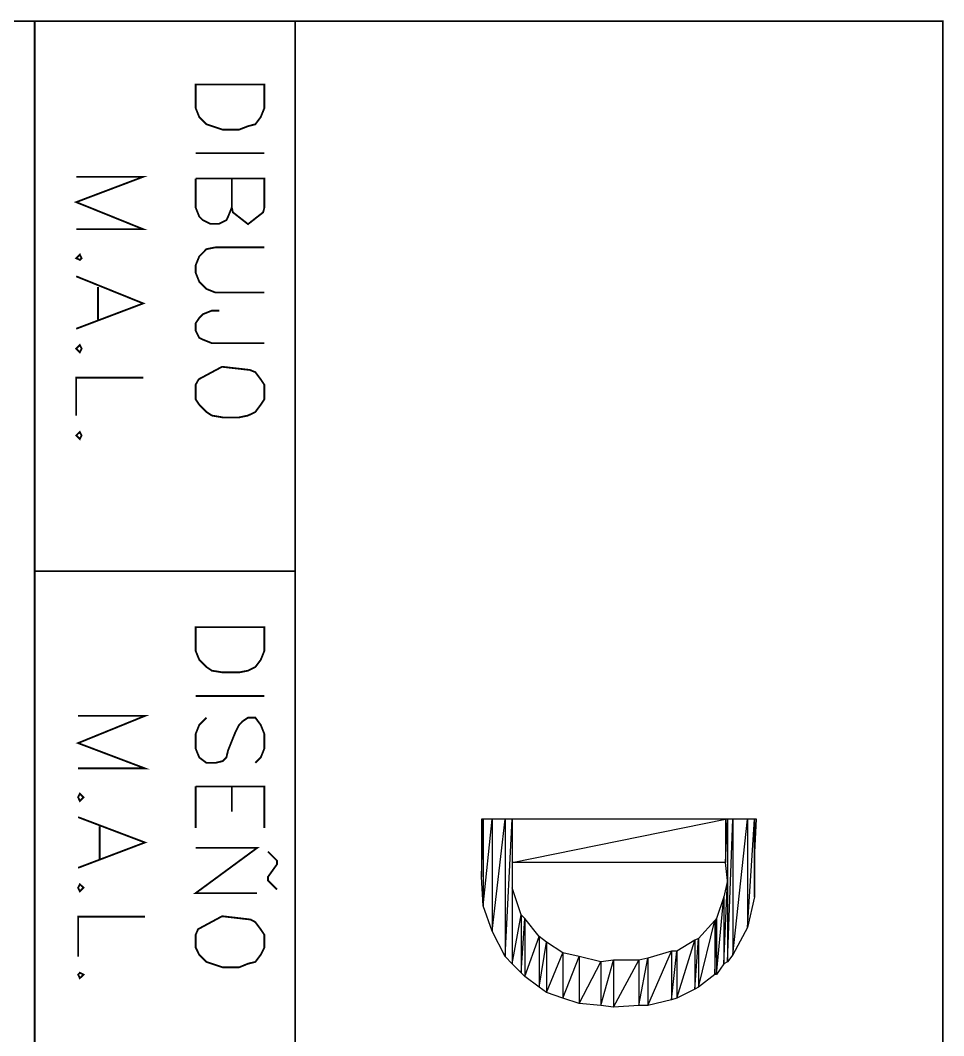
# Model space of a CAD drawing. Extents: x 0.1 to 11.6, y 0.2 to 16.4.
# Drawn here: x 1.3867 to 1.8121, y 1.3485 to 1.8162 of the extents above; entities that cross this region are included whole.
import ezdxf

# ---------------------------------------------------------------- set-up
doc = ezdxf.new("R2010")
doc.units = 0
doc.header["$MEASUREMENT"] = 0

msp = doc.modelspace()

# ---------------------------------------------------------------- linework, layer by layer
at = {"color": 0, "const_width": 0.000833}
for points in [[(1.26752, 0.54834), (1.81168, 0.54834), (1.26752, 0.54834), (1.81168, 0.54834), (1.81168, 1.81581), (1.26752, 1.81581), (1.26752, 0.54834)], [(1.4675, 1.78668), (1.49918, 1.78668), (1.49918, 1.77582), (1.4975, 1.77165), (1.49501, 1.76833), (1.49164, 1.76747), (1.48753, 1.76585), (1.47999, 1.76585), (1.4725, 1.76833), (1.46918, 1.77165), (1.4675, 1.77582), (1.4675, 1.78668)], [(1.41499, 1.70665), (1.41417, 1.70833), (1.41249, 1.70665), (1.41417, 1.70583), (1.41499, 1.70665)], [(1.41499, 1.66499), (1.41417, 1.66667), (1.41249, 1.66499), (1.41417, 1.66331), (1.41499, 1.66499)], [(1.49918, 1.64833), (1.4975, 1.65082), (1.49501, 1.65414), (1.49251, 1.65517), (1.47965, 1.65663), (1.46892, 1.65087), (1.4675, 1.64833), (1.4675, 1.64165), (1.46918, 1.63917), (1.4725, 1.63579), (1.47499, 1.63417), (1.47999, 1.63331), (1.48753, 1.63331), (1.49164, 1.63417), (1.49501, 1.63579), (1.4975, 1.63917), (1.49918, 1.64165), (1.49918, 1.64833)], [(1.41499, 1.625), (1.41417, 1.62662), (1.41249, 1.625), (1.41417, 1.62332), (1.41499, 1.625)], [(1.4675, 1.53668), (1.49918, 1.53668), (1.49918, 1.52582), (1.4975, 1.52165), (1.49501, 1.51833), (1.49164, 1.51665), (1.48753, 1.51585), (1.47999, 1.51585), (1.47499, 1.51665), (1.4725, 1.51833), (1.46918, 1.52165), (1.4675, 1.52582), (1.4675, 1.53668)], [(1.41585, 1.45833), (1.41417, 1.45996), (1.41336, 1.45833), (1.41417, 1.45665), (1.41585, 1.45833)], [(1.41585, 1.41667), (1.41417, 1.41829), (1.41336, 1.41667), (1.41417, 1.41499), (1.41585, 1.41667)], [(1.49918, 1.39497), (1.4975, 1.39746), (1.49501, 1.40082), (1.49283, 1.40201), (1.47971, 1.40354), (1.46864, 1.39757), (1.4675, 1.39497), (1.4675, 1.38917), (1.46918, 1.3858), (1.4725, 1.38249), (1.47999, 1.37999), (1.48753, 1.37999), (1.49164, 1.38167), (1.49501, 1.38249), (1.4975, 1.3858), (1.49918, 1.38917), (1.49918, 1.39497)], [(1.41585, 1.37663), (1.41417, 1.3775), (1.41336, 1.37663), (1.41417, 1.375), (1.41585, 1.37663)]]:
    msp.add_lwpolyline(points, close=True, dxfattribs=at)
for points in [[(1.39333, 0.54834), (1.39333, 1.81581)], [(1.51335, 0.54834), (1.51335, 1.81581)], [(1.49918, 1.75499), (1.4675, 1.75499)], [(1.41249, 1.74414), (1.44336, 1.74414), (1.41249, 1.73247), (1.44336, 1.72), (1.41249, 1.72)], [(1.4675, 1.74333), (1.49918, 1.74333), (1.49918, 1.72999), (1.49858, 1.72775), (1.49164, 1.72233), (1.48469, 1.72775), (1.48415, 1.72999), (1.48415, 1.74333)], [(1.48415, 1.72999), (1.48247, 1.72581), (1.48167, 1.72418), (1.47835, 1.7225), (1.47418, 1.7225), (1.47081, 1.72418), (1.46918, 1.72581), (1.4675, 1.72999), (1.4675, 1.74333)], [(1.49918, 1.71164), (1.47667, 1.71164), (1.4725, 1.71083), (1.46918, 1.70747), (1.4675, 1.70335), (1.4675, 1.69997), (1.46918, 1.69581), (1.4725, 1.69249), (1.47667, 1.69081), (1.49918, 1.69081)], [(1.41249, 1.69829), (1.44336, 1.68582), (1.41249, 1.67415)], [(1.42253, 1.69331), (1.42253, 1.67833)], [(1.49918, 1.66749), (1.47499, 1.66749), (1.47081, 1.66917), (1.46918, 1.66997), (1.4675, 1.67333), (1.4675, 1.67665), (1.46918, 1.67914), (1.47081, 1.68083), (1.47499, 1.68251), (1.47835, 1.68251)], [(1.44336, 1.65164), (1.41249, 1.65164), (1.41249, 1.63417)], [(1.51335, 1.5625), (1.39333, 1.5625)], [(1.49918, 1.50499), (1.4675, 1.50499)], [(1.41336, 1.49582), (1.44417, 1.49582), (1.41336, 1.48329), (1.44417, 1.47163), (1.41336, 1.47163)], [(1.49501, 1.47418), (1.4975, 1.47667), (1.49918, 1.48079), (1.49918, 1.48747), (1.4975, 1.49164), (1.49501, 1.49501), (1.49164, 1.49501), (1.48915, 1.49333), (1.48753, 1.49164), (1.48583, 1.48833), (1.48247, 1.47999), (1.48167, 1.47667), (1.47999, 1.47499), (1.47667, 1.47418), (1.4725, 1.47418), (1.46918, 1.47667), (1.4675, 1.48079), (1.4675, 1.48747), (1.46918, 1.49164), (1.4725, 1.49501)], [(1.4675, 1.46332), (1.49918, 1.46332), (1.49918, 1.44417)], [(1.4675, 1.46332), (1.4675, 1.44417)], [(1.48415, 1.46332), (1.48415, 1.45167)], [(1.41336, 1.44917), (1.44417, 1.4375), (1.41336, 1.42583)], [(1.42333, 1.44499), (1.42333, 1.42996)], [(1.4675, 1.435), (1.49582, 1.435), (1.4675, 1.41417), (1.49582, 1.41417)], [(1.50082, 1.43332), (1.50499, 1.42914), (1.50499, 1.42746), (1.50082, 1.42165), (1.50082, 1.41997), (1.50499, 1.41581)], [(1.44417, 1.40332), (1.41336, 1.40332), (1.41336, 1.38498)]]:
    msp.add_lwpolyline(points, dxfattribs=at)
at = {"color": 0}
for points in [[(1.59999, 1.44829), (1.59918, 1.44829), (1.59918, 1.42165)], [(1.59999, 1.44829), (1.59999, 1.40831), (1.59918, 1.42165)], [(1.60417, 1.44829), (1.59999, 1.44829), (1.59999, 1.40831)], [(1.60417, 1.44829), (1.60417, 1.39665), (1.59999, 1.40831)], [(1.61003, 1.44829), (1.60417, 1.44829), (1.60417, 1.39665)], [(1.61003, 1.44829), (1.61003, 1.38498), (1.60417, 1.39665)], [(1.61333, 1.44829), (1.61003, 1.44829), (1.61003, 1.38498)], [(1.61333, 1.44829), (1.61333, 1.38167), (1.61003, 1.38498)], [(1.71164, 1.44829), (1.61333, 1.44829), (1.61333, 1.42833)], [(1.71164, 1.44829), (1.71164, 1.42833), (1.61333, 1.42833)], [(1.71251, 1.44829), (1.71164, 1.44829), (1.71164, 1.42833)], [(1.71251, 1.44829), (1.71251, 1.41997), (1.71164, 1.42833)], [(1.715, 1.44829), (1.71251, 1.44829), (1.71251, 1.38249)], [(1.715, 1.44829), (1.715, 1.3858), (1.71251, 1.38249)], [(1.72168, 1.44829), (1.715, 1.44829), (1.715, 1.3858)], [(1.72168, 1.44829), (1.72168, 1.39833), (1.715, 1.3858)], [(1.72499, 1.44829), (1.72168, 1.44829), (1.72168, 1.39833)], [(1.72499, 1.44829), (1.72499, 1.41249), (1.72168, 1.39833)], [(1.72586, 1.44829), (1.72499, 1.44829), (1.72499, 1.43001)], [(1.72499, 1.44829), (1.72499, 1.41249)], [(1.72499, 1.44829), (1.72499, 1.41249)], [(1.71251, 1.41997), (1.71083, 1.41249), (1.71083, 1.38167)], [(1.71251, 1.41997), (1.71251, 1.38249), (1.71083, 1.38167)], [(1.61751, 1.40414), (1.61333, 1.41667), (1.61333, 1.38167)], [(1.71083, 1.41249), (1.70751, 1.4025), (1.70751, 1.37663)], [(1.71083, 1.41249), (1.71083, 1.38167), (1.70751, 1.37663)], [(1.61751, 1.40414), (1.61751, 1.3775), (1.61333, 1.38167)], [(1.61914, 1.4025), (1.61751, 1.40414), (1.61751, 1.3775)], [(1.61914, 1.4025), (1.61914, 1.37581), (1.61751, 1.3775)], [(1.62582, 1.39415), (1.61914, 1.4025), (1.61914, 1.37581)], [(1.70665, 1.40164), (1.69917, 1.39333), (1.69917, 1.37082)], [(1.70665, 1.40164), (1.70665, 1.37663), (1.69917, 1.37082)], [(1.70751, 1.4025), (1.70665, 1.40164), (1.70665, 1.37663)], [(1.70751, 1.4025), (1.70751, 1.37663), (1.70665, 1.37663)], [(1.62582, 1.39415), (1.62582, 1.37082), (1.61914, 1.37581)], [(1.62918, 1.39165), (1.62582, 1.39415), (1.62582, 1.37082)], [(1.62918, 1.39165), (1.62918, 1.36833), (1.62582, 1.37082)], [(1.63667, 1.38666), (1.62918, 1.39165), (1.62918, 1.36833)], [(1.69749, 1.39247), (1.68918, 1.38748), (1.68918, 1.36583)], [(1.69749, 1.39247), (1.69749, 1.37001), (1.68918, 1.36583)], [(1.69917, 1.39333), (1.69749, 1.39247), (1.69749, 1.37001)], [(1.69917, 1.39333), (1.69917, 1.37082), (1.69749, 1.37001)], [(1.63667, 1.38666), (1.63667, 1.36583), (1.62918, 1.36833)], [(1.64415, 1.38498), (1.63667, 1.38666), (1.63667, 1.36583)], [(1.64415, 1.38498), (1.64415, 1.36334), (1.63667, 1.36583)], [(1.65419, 1.38249), (1.64415, 1.38498), (1.64415, 1.36334)], [(1.68668, 1.38748), (1.67583, 1.38417), (1.67583, 1.36247)], [(1.68668, 1.38748), (1.68668, 1.36496), (1.67583, 1.36247)], [(1.68918, 1.38748), (1.68668, 1.38748), (1.68668, 1.36496)], [(1.68918, 1.38748), (1.68918, 1.36583), (1.68668, 1.36496)], [(1.65419, 1.38249), (1.65419, 1.36247), (1.64415, 1.36334)], [(1.66, 1.3833), (1.65419, 1.38249), (1.65419, 1.36247)], [(1.66, 1.3833), (1.66, 1.36165), (1.65419, 1.36247)], [(1.67165, 1.3833), (1.66, 1.3833), (1.66, 1.36165)], [(1.67165, 1.3833), (1.67165, 1.36247), (1.66, 1.36165)], [(1.67583, 1.38417), (1.67165, 1.3833), (1.67165, 1.36247)], [(1.67583, 1.38417), (1.67583, 1.36247), (1.67165, 1.36247)]]:
    msp.add_lwpolyline(points, close=True, dxfattribs=at)

doc.saveas('drawing.dxf')
